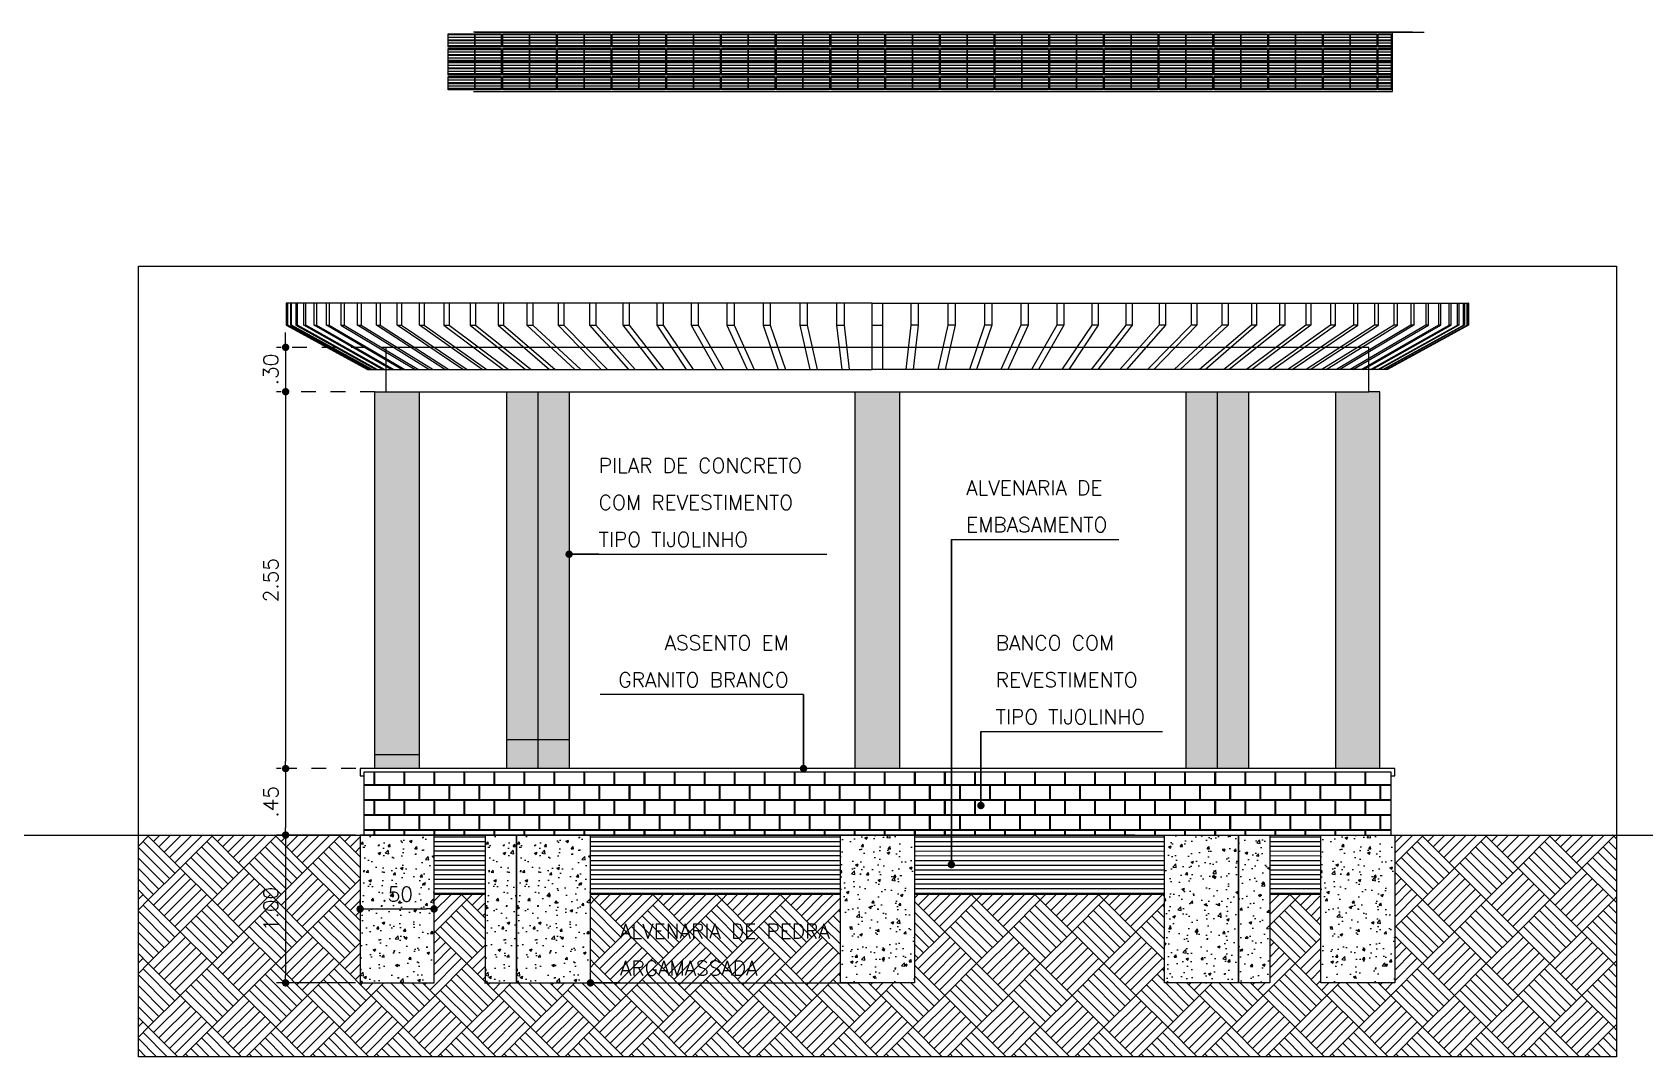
# Model space of a CAD drawing. Extents: x 387222 to 388513, y 9633222 to 9634061.
# Drawn here: x 387643.68 to 387654.59, y 9633446.13 to 9633453.06 of the extents above; entities that cross this region are included whole.
import ezdxf

# ---------------------------------------------------------------- set-up
doc = ezdxf.new("R2010")
doc.units = 0
doc.header["$LTSCALE"] = 0.049213
doc.header["$PDSIZE"] = -2.5
doc.linetypes.add('ACAD_PROJEÇÃO', pattern=[0.2, 0.1, -0.1])
doc.layers.get('Defpoints').update_dxf_attribs({"color": 8})
for name, color, linetype in [('AI-Cotas', 12, 'Continuous'), ('ARQ_VISTA01', 7, 'Continuous'), ('BANCO', 2, 'Continuous'), ('HACH', 8, 'Continuous'), ('HATCH CINZA SÓLIDO', 9, 'Continuous'), ('MOBÍLIA', 4, 'Continuous'), ('PROJEÇÃO', 8, 'ACAD_PROJEÇÃO')]:
    doc.layers.add(name, color=color, linetype=linetype)
for name, color, linetype, lineweight in [('ARQ_PISO', 7, 'Continuous', 13), ('PERGOLA', 2, 'Continuous', 13), ('PILAR', 4, 'Continuous', 13), ('VIGA', 6, 'Continuous', 13)]:
    doc.layers.add(name, color=color, linetype=linetype, lineweight=lineweight)
doc.styles.add('RS50', font='romans.shx', dxfattribs={"height": 0.1})
doc.dimstyles.new('Cota 50', dxfattribs={"dimscale": 0.05, "dimtxt": 0.1, "dimasz": 1, "dimexe": 1.25, "dimexo": 0.625, "dimgap": 1, "dimtad": 1, "dimzin": 4, "dimdsep": 46, "dimtxsty": 'RS50', "dimblk": 'DOT', "dimcen": 0.1, "dimclrd": 12, "dimclre": 12, "dimclrt": 2, "dimadec": 0, "dimazin": 0, "dimtfac": 1, "dimtix": 1, "dimtmove": 0, "dimatfit": 3, "dimldrblk": 'DOT', "dimfxl": 1.25, "dimarcsym": 0})
pattern_1 = [(50, (387645.89933, 9633446.63013), (0.1821847, -0.015939), [0.01905, -0.20955]), (355, (387645.89933, 9633446.63013), (-0.035243, 0.1910566), [0.01524, -0.16764]), (100.451, (387645.91451, 9633446.6288), (0.1469425, 0.1751167), [0.01619, -0.17809]), (46.1842, (387645.89933, 9633446.68093), (0.271079, -0.042042), [0.028575, -0.314325]), (96.6356, (387645.92192, 9633446.67743), (0.237404, 0.247426), [0.024285, -0.267135]), (351.184, (387645.89933, 9633446.68093), (0.237405, 0.247425), [0.02286, -0.25146]), (21, (387645.92473, 9633446.66823), (0.151615, -0.1022655), [0.01905, -0.20955]), (326, (387645.92473, 9633446.66823), (0.061802, 0.184188), [0.01524, -0.16764]), (71.4514, (387645.93736, 9633446.6597), (0.2134165, 0.081923), [0.01619, -0.17809]), (37.5, (387645.89933, 9633446.63013), (0.0030886, 0.08455504), [0, -0.165608, 0, -0.17018, 0, -0.168275]), (7.5, (387645.89933, 9633446.63013), (0.0668197, 0.1001806), [0, -0.097028, 0, -0.161798, 0, -0.064135]), (327.5, (387645.84269, 9633446.63013), (0.1355906, -0.00572874), [0, -0.0635, 0, -0.19812, 0, -0.26289]), (317.5, (387645.81729, 9633446.63013), (0.1481292, 0.0254265), [0, -0.08255, 0, -0.131572, 0, -0.18669])]
pattern_2 = [(50, (387646.74517, 9633446.63013), (0.1821847, -0.015939), [0.01905, -0.20955]), (355, (387646.74517, 9633446.63013), (-0.035243, 0.1910566), [0.01524, -0.16764]), (100.451, (387646.76035, 9633446.6288), (0.1469425, 0.1751167), [0.01619, -0.17809]), (46.184, (387646.74517, 9633446.68093), (0.271079, -0.042042), [0.028575, -0.314325]), (96.6356, (387646.76776, 9633446.67743), (0.237404, 0.247426), [0.024285, -0.267135]), (351.184, (387646.74517, 9633446.68093), (0.237405, 0.247425), [0.02286, -0.25146]), (21, (387646.77057, 9633446.66823), (0.151615, -0.1022655), [0.01905, -0.20955]), (326, (387646.77057, 9633446.66823), (0.061802, 0.184188), [0.01524, -0.16764]), (71.4514, (387646.7832, 9633446.6597), (0.2134165, 0.081923), [0.01619, -0.17809]), (37.5, (387646.745166, 9633446.63013), (0.0030886, 0.084555), [0, -0.165608, 0, -0.17018, 0, -0.168275]), (7.5, (387646.74517, 9633446.63013), (0.0668197, 0.1001806), [0, -0.097028, 0, -0.161798, 0, -0.064135]), (327.5, (387646.688524, 9633446.63013), (0.1355906, -0.00572874), [0, -0.0635, 0, -0.19812, 0, -0.26289]), (317.5, (387646.66312, 9633446.63013), (0.1481292, 0.0254265), [0, -0.08255, 0, -0.131572, 0, -0.18669])]
pattern_3 = [(50, (387646.9573, 9633446.63013), (0.1821847, -0.015939), [0.01905, -0.20955]), (355, (387646.9573, 9633446.63013), (-0.035243, 0.1910566), [0.01524, -0.16764]), (100.451, (387646.97248, 9633446.6288), (0.1469425, 0.175117), [0.01619, -0.17809]), (46.184, (387646.9573, 9633446.68093), (0.271079, -0.042042), [0.028575, -0.314325]), (96.6356, (387646.9799, 9633446.67743), (0.237404, 0.247426), [0.024285, -0.267135]), (351.184, (387646.9573, 9633446.68093), (0.237405, 0.247425), [0.02286, -0.25146]), (21, (387646.9827, 9633446.66823), (0.151615, -0.1022655), [0.01905, -0.20955]), (326, (387646.9827, 9633446.66823), (0.061802, 0.184188), [0.01524, -0.16764]), (71.4514, (387646.99533, 9633446.6597), (0.2134165, 0.081923), [0.01619, -0.17809]), (37.5, (387646.9573, 9633446.63013), (0.0030886, 0.084555), [0, -0.165608, 0, -0.17018, 0, -0.168275]), (7.5, (387646.9573, 9633446.63013), (0.0668197, 0.1001806), [0, -0.097028, 0, -0.161798, 0, -0.064135]), (327.5, (387646.900656, 9633446.63013), (0.1355906, -0.0057287), [0, -0.0635, 0, -0.19812, 0, -0.26289]), (317.5, (387646.87526, 9633446.63013), (0.1481292, 0.0254265), [0, -0.08255, 0, -0.131572, 0, -0.18669])]

# ---------------------------------------------------------------- blocks, each defined once
blk = doc.blocks.new('_Dot')
at = {"color": 0, "linetype": 'ByBlock', "lineweight": -2}
blk.add_line((-0.5, 0), (-1, 0), dxfattribs=at)
at = {"color": 0, "linetype": 'ByBlock', "const_width": 0.5}
blk.add_lwpolyline([(-0.25, 0, 1), (0.25, 0, 1)], format="xyb", close=True, dxfattribs=at)
blk = doc.blocks.new('*D264')
at = {"layer": 'AI-Cotas', "color": 12, "lineweight": -2, "transparency": 16777216}
for p, q in [((387645.395, 9633450.98), (387645.395, 9633451.03)), ((387645.364, 9633450.93), (387645.333, 9633450.93)), ((387645.395, 9633450.93), (387645.395, 9633450.63)), ((387645.364, 9633450.63), (387645.333, 9633450.63)), ((387645.395, 9633450.58), (387645.395, 9633450.53))]:
    blk.add_line(p, q, dxfattribs=at)
at = {"layer": 'Defpoints', "color": 0, "transparency": 16777216}
for p in [(387645.395, 9633450.93), (387645.395, 9633450.63), (387645.395, 9633450.63)]:
    blk.add_point(p, dxfattribs=at)
at = {"layer": 'AI-Cotas', "color": 12, "lineweight": -2, "transparency": 16777216, "xscale": 0.05, "yscale": 0.05, "zscale": 0.05}
for p, rotation in [((387645.395, 9633450.93), 270), ((387645.395, 9633450.63), 90)]:
    blk.add_blockref('_Dot', p, dxfattribs=dict(at, rotation=rotation))
at = {"layer": 'AI-Cotas', "color": 2, "transparency": 16777216, "insert": (387645.295, 9633450.78), "char_height": 0.1, "attachment_point": 5, "rotation": 90, "style": 'RS50'}
blk.add_mtext('.30', dxfattribs=at)
blk = doc.blocks.new('*D265')
at = {"layer": 'AI-Cotas', "color": 12, "lineweight": -2, "transparency": 16777216}
for p, q in [((387645.364, 9633450.63), (387645.333, 9633450.63)), ((387645.395, 9633450.58), (387645.395, 9633448.13)), ((387645.364, 9633448.08), (387645.333, 9633448.08))]:
    blk.add_line(p, q, dxfattribs=at)
at = {"layer": 'Defpoints', "color": 0, "transparency": 16777216}
for p in [(387645.395, 9633450.63), (387645.395, 9633448.08), (387645.395, 9633448.08)]:
    blk.add_point(p, dxfattribs=at)
at = {"layer": 'AI-Cotas', "color": 12, "lineweight": -2, "transparency": 16777216, "xscale": 0.05, "yscale": 0.05, "zscale": 0.05}
for p, rotation in [((387645.395, 9633450.63), 90), ((387645.395, 9633448.08), 270)]:
    blk.add_blockref('_Dot', p, dxfattribs=dict(at, rotation=rotation))
at = {"layer": 'AI-Cotas', "color": 2, "transparency": 16777216, "insert": (387645.295, 9633449.355), "char_height": 0.1, "attachment_point": 5, "rotation": 90, "style": 'RS50'}
blk.add_mtext('2.55', dxfattribs=at)
blk = doc.blocks.new('*D266')
at = {"layer": 'AI-Cotas', "color": 12, "lineweight": -2, "transparency": 16777216}
for p, q in [((387645.364, 9633448.08), (387645.333, 9633448.08)), ((387645.395, 9633448.03), (387645.395, 9633447.68)), ((387645.364, 9633447.63), (387645.333, 9633447.63))]:
    blk.add_line(p, q, dxfattribs=at)
at = {"layer": 'Defpoints', "color": 0, "transparency": 16777216}
for p in [(387645.395, 9633448.08), (387645.395, 9633447.63), (387645.395, 9633447.63)]:
    blk.add_point(p, dxfattribs=at)
at = {"layer": 'AI-Cotas', "color": 12, "lineweight": -2, "transparency": 16777216, "xscale": 0.05, "yscale": 0.05, "zscale": 0.05}
for p, rotation in [((387645.395, 9633448.08), 90), ((387645.395, 9633447.63), 270)]:
    blk.add_blockref('_Dot', p, dxfattribs=dict(at, rotation=rotation))
at = {"layer": 'AI-Cotas', "color": 2, "transparency": 16777216, "insert": (387645.295, 9633447.855), "char_height": 0.1, "attachment_point": 5, "rotation": 90, "style": 'RS50'}
blk.add_mtext('.45', dxfattribs=at)
blk = doc.blocks.new('A$C00DC0C46')
for p, q in [((0, 0), (0, 0.09)), ((0, 0.09), (0.18, 0.09)), ((0.18, 0.082), (0, 0.082)), ((0.18, 0.065), (0, 0.065)), ((0.18, 0.047), (0, 0.047)), ((0.18, 0.042), (0, 0.042)), ((0.18, 0.025), (0, 0.025)), ((0.18, 0.009), (0, 0.009)), ((0.18, 0), (0, 0)), ((0.18, 0.09), (0.18, 0))]:
    blk.add_line(p, q)
blk = doc.blocks.new('*D662')
at = {"layer": 'AI-Cotas', "color": 12, "lineweight": -2, "transparency": 16777216}
for p, q in [((387645.868, 9633447.63), (387645.333, 9633447.63)), ((387645.395, 9633447.58), (387645.395, 9633446.68)), ((387645.868, 9633446.63), (387645.333, 9633446.63))]:
    blk.add_line(p, q, dxfattribs=at)
at = {"layer": 'Defpoints', "color": 0, "transparency": 16777216}
for p in [(387645.899, 9633447.63), (387645.395, 9633446.63), (387645.899, 9633446.63)]:
    blk.add_point(p, dxfattribs=at)
at = {"layer": 'AI-Cotas', "color": 12, "lineweight": -2, "transparency": 16777216, "xscale": 0.05, "yscale": 0.05, "zscale": 0.05}
for p, rotation in [((387645.395, 9633447.63), 90), ((387645.395, 9633446.63), 270)]:
    blk.add_blockref('_Dot', p, dxfattribs=dict(at, rotation=rotation))
at = {"layer": 'AI-Cotas', "color": 2, "transparency": 16777216, "insert": (387645.295, 9633447.13), "char_height": 0.1, "attachment_point": 5, "rotation": 90, "style": 'RS50'}
blk.add_mtext('1.00', dxfattribs=at)
blk = doc.blocks.new('*D663')
at = {"layer": 'AI-Cotas', "color": 12, "lineweight": -2, "transparency": 16777216}
for p, q in [((387645.899, 9633447.161), (387645.899, 9633447.193)), ((387646.399, 9633447.161), (387646.399, 9633447.193)), ((387645.949, 9633447.13), (387646.349, 9633447.13))]:
    blk.add_line(p, q, dxfattribs=at)
at = {"layer": 'Defpoints', "color": 0, "transparency": 16777216}
for p in [(387645.899, 9633447.13), (387646.399, 9633447.13), (387646.399, 9633447.13)]:
    blk.add_point(p, dxfattribs=at)
at = {"layer": 'AI-Cotas', "color": 12, "lineweight": -2, "transparency": 16777216, "xscale": 0.05, "yscale": 0.05, "zscale": 0.05, "rotation": 180}
blk.add_blockref('_Dot', (387645.899, 9633447.13), dxfattribs=at)
at = {"layer": 'AI-Cotas', "color": 12, "lineweight": -2, "transparency": 16777216, "xscale": 0.05, "yscale": 0.05, "zscale": 0.05}
blk.add_blockref('_Dot', (387646.399, 9633447.13), dxfattribs=at)
at = {"layer": 'AI-Cotas', "color": 2, "transparency": 16777216, "insert": (387646.149, 9633447.23), "char_height": 0.1, "attachment_point": 5, "style": 'RS50'}
blk.add_mtext('.50', dxfattribs=at)

msp = doc.modelspace()

# ---------------------------------------------------------------- hatches: boundary and pattern name
at = {"layer": 'ARQ_VISTA01'}
h = msp.add_hatch(dxfattribs=at)
h.set_pattern_fill('AR-B816C', color=256, scale=0.0005)
h.paths.add_polyline_path([(387646.299, 9633450.63), (387646.074, 9633450.63), (387645.999, 9633450.63), (387645.999, 9633448.08), (387646.299, 9633448.08)])
h.paths.add_polyline_path([(387647.101, 9633450.63), (387646.889, 9633450.63), (387646.889, 9633448.08), (387647.101, 9633448.08)])
h.paths.add_polyline_path([(387647.313, 9633450.63), (387647.101, 9633450.63), (387647.101, 9633448.08), (387647.313, 9633448.08)])
h.paths.add_polyline_path([(387649.549, 9633450.63), (387649.249, 9633450.63), (387649.249, 9633448.08), (387649.549, 9633448.08)])
h.paths.add_polyline_path([(387651.697, 9633450.63), (387651.485, 9633450.63), (387651.485, 9633448.08), (387651.697, 9633448.08)])
h.paths.add_polyline_path([(387651.91, 9633450.63), (387651.697, 9633450.63), (387651.697, 9633448.08), (387651.91, 9633448.08)])
h.paths.add_polyline_path([(387652.799, 9633450.63), (387652.724, 9633450.63), (387652.499, 9633450.63), (387652.499, 9633448.08), (387652.799, 9633448.08)])
h = msp.add_hatch(dxfattribs=at)
h.set_pattern_fill('AR-B816C', color=256, scale=0.0005)
h.set_pattern_definition([(0, (387543.48331, 9633543.67502), (0.1016, 0.1016), [0.1984375, -0.0047625]), (0, (387543.38171, 9633543.67978), (0.1016, 0.1016), [0.1984375, -0.0047625]), (90, (387543.48331, 9633543.67502), (-0.1016, 0.1016), [-0.1063625, 0.0968375]), (90, (387543.47855, 9633543.67502), (-0.1016, 0.1016), [-0.1063625, 0.0968375])])
h.paths.add_polyline_path([(387652.874, 9633447.63), (387652.874, 9633448.055), (387645.924, 9633448.055), (387645.924, 9633447.63)])
at = {"layer": 'HACH'}
h = msp.add_hatch(dxfattribs=at)
h.set_pattern_fill('AR-PARQ1', color=256, scale=0.001, angle=45)
h.set_pattern_definition([(135, (0, 0), (-0.431052293811, 3e-17), [0.3048, -0.3048]), (135, (0.03592, 0.03592), (-0.431052293811, 3e-17), [0.3048, -0.3048]), (135, (0.07184, 0.07184), (-0.431052293811, 3e-17), [0.3048, -0.3048]), (135, (0.10776, 0.10776), (-0.431052293811, 3e-17), [0.3048, -0.3048]), (135, (0.14368, 0.14368), (-0.431052293811, 3e-17), [0.3048, -0.3048]), (135, (0.1796, 0.1796), (-0.431052293811, 3e-17), [0.3048, -0.3048]), (135, (0.21553, 0.21553), (-0.431052293811, 3e-17), [0.3048, -0.3048]), (45, (-0.21553, 0.21553), (0.431052293811, -3e-17), [0.3048, -0.3048]), (45, (-0.25145, 0.25145), (0.431052293811, -3e-17), [0.3048, -0.3048]), (45, (-0.28737, 0.28737), (0.431052293811, -3e-17), [0.3048, -0.3048]), (45, (-0.3233, 0.3233), (0.431052293811, -3e-17), [0.3048, -0.3048]), (45, (-0.3592, 0.3592), (0.431052293811, -3e-17), [0.3048, -0.3048]), (45, (-0.39513, 0.39513), (0.431052293811, -3e-17), [0.3048, -0.3048]), (45, (-0.43105, 0.43105), (0.431052293811, -3e-17), [0.3048, -0.3048])])
h.paths.add_polyline_path([(387654.399, 9633447.63), (387652.899, 9633447.63), (387652.899, 9633446.63), (387652.399, 9633446.63), (387652.399, 9633447.23), (387652.053, 9633447.23), (387652.053, 9633446.63), (387651.841, 9633446.63), (387651.341, 9633446.63), (387651.341, 9633447.23), (387649.649, 9633447.23), (387649.649, 9633446.63), (387649.149, 9633446.63), (387649.149, 9633447.23), (387647.457, 9633447.23), (387647.457, 9633446.63), (387646.957, 9633446.63), (387646.745, 9633446.63), (387646.745, 9633447.23), (387646.399, 9633447.23), (387646.399, 9633446.63), (387645.899, 9633446.63), (387645.899, 9633447.63), (387644.399, 9633447.63), (387644.399, 9633446.13), (387654.399, 9633446.13)])
at = {"layer": 'HATCH CINZA SÓLIDO'}
h = msp.add_hatch(dxfattribs=at)
h.set_pattern_fill('AR-CONC', color=256, scale=0.001, style=0)
h.set_pattern_definition(pattern_1)
h.paths.add_polyline_path([(387646.399, 9633447.63), (387645.899, 9633447.63), (387645.899, 9633446.63), (387646.399, 9633446.63)])
h = msp.add_hatch(dxfattribs=at)
h.set_pattern_fill('ANSI31', color=256, scale=0.01, angle=315)
h.paths.add_polyline_path([(387646.745, 9633447.63), (387646.424, 9633447.63), (387646.399, 9633447.63), (387646.399, 9633447.23), (387646.745, 9633447.23)])
h = msp.add_hatch(dxfattribs=at)
h.set_pattern_fill('AR-CONC', color=256, scale=0.001, style=0)
h.set_pattern_definition(pattern_2)
h.paths.add_polyline_path([(387646.957, 9633447.63), (387646.745, 9633447.63), (387646.745, 9633446.63), (387646.957, 9633446.63)])
h = msp.add_hatch(dxfattribs=at)
h.set_pattern_fill('AR-CONC', color=256, scale=0.001, style=0)
h.set_pattern_definition(pattern_3)
h.paths.add_polyline_path([(387647.457, 9633447.63), (387646.957, 9633447.63), (387646.957, 9633446.63), (387647.457, 9633446.63)])
h = msp.add_hatch(dxfattribs=at)
h.set_pattern_fill('ANSI31', color=256, scale=0.01, angle=315)
h.paths.add_polyline_path([(387649.149, 9633447.63), (387647.457, 9633447.63), (387647.457, 9633447.23), (387649.149, 9633447.23)])
h.paths.add_polyline_path([(387651.341, 9633447.63), (387649.649, 9633447.63), (387649.649, 9633447.23), (387651.341, 9633447.23)])
h.paths.add_polyline_path([(387652.399, 9633447.63), (387652.053, 9633447.63), (387652.053, 9633447.23), (387652.399, 9633447.23)])
h = msp.add_hatch(dxfattribs=at)
h.set_pattern_fill('AR-CONC', color=256, scale=0.001, style=0)
h.set_pattern_definition([(50, (387642.64933, 9633446.63013), (0.1821847, -0.015939), [0.01905, -0.20955]), (355, (387642.64933, 9633446.63013), (-0.035243, 0.1910566), [0.01524, -0.16764]), (100.451, (387642.66451, 9633446.6288), (0.1469425, 0.1751167), [0.01619, -0.17809]), (46.1842, (387642.64933, 9633446.68093), (0.271079, -0.042042), [0.028575, -0.314325]), (96.6356, (387642.67192, 9633446.67743), (0.237404, 0.247426), [0.024285, -0.267135]), (351.184, (387642.64933, 9633446.68093), (0.237405, 0.247425), [0.02286, -0.25146]), (21, (387642.67473, 9633446.66823), (0.151615, -0.1022655), [0.01905, -0.20955]), (326, (387642.67473, 9633446.66823), (0.061802, 0.184188), [0.01524, -0.16764]), (71.4514, (387642.68736, 9633446.6597), (0.2134165, 0.081923), [0.01619, -0.17809]), (37.5, (387642.64933, 9633446.63013), (0.0030886, 0.08455504), [0, -0.165608, 0, -0.17018, 0, -0.168275]), (7.5, (387642.64933, 9633446.63013), (0.0668197, 0.1001806), [0, -0.097028, 0, -0.161798, 0, -0.064135]), (327.5, (387642.59269, 9633446.63013), (0.1355906, -0.00572874), [0, -0.0635, 0, -0.19812, 0, -0.26289]), (317.5, (387642.56729, 9633446.63013), (0.1481292, 0.0254265), [0, -0.08255, 0, -0.131572, 0, -0.18669])])
h.paths.add_polyline_path([(387649.149, 9633447.63), (387649.649, 9633447.63), (387649.649, 9633446.63), (387649.149, 9633446.63)])
h = msp.add_hatch(dxfattribs=at)
h.set_pattern_fill('AR-CONC', color=256, scale=0.001, style=0)
h.set_pattern_definition(pattern_3)
h.paths.add_polyline_path([(387651.341, 9633447.63), (387651.841, 9633447.63), (387651.841, 9633446.63), (387651.341, 9633446.63)])
h = msp.add_hatch(dxfattribs=at)
h.set_pattern_fill('AR-CONC', color=256, scale=0.001, style=0)
h.set_pattern_definition(pattern_2)
h.paths.add_polyline_path([(387651.841, 9633447.63), (387652.053, 9633447.63), (387652.053, 9633446.63), (387651.841, 9633446.63)])
h = msp.add_hatch(dxfattribs=at)
h.set_pattern_fill('AR-CONC', color=256, scale=0.001, style=0)
h.set_pattern_definition(pattern_1)
h.paths.add_polyline_path([(387652.399, 9633447.63), (387652.899, 9633447.63), (387652.899, 9633446.63), (387652.399, 9633446.63)])

# ---------------------------------------------------------------- linework, layer by layer
for points in [[(387646.889, 9633448.277), (387647.101, 9633448.277), (387647.313, 9633448.277)], [(387645.999, 9633448.176), (387646.299, 9633448.176)], [(387637.222, 9633447.63), (387667.795, 9633447.63)]]:
    msp.add_lwpolyline(points)
at = {"layer": 'AI-Cotas'}
for points in [[(387649.899, 9633449.63), (387649.899, 9633447.43)], [(387647.513, 9633449.53), (387647.313, 9633449.53)], [(387648.899, 9633448.58), (387648.899, 9633448.08)], [(387650.099, 9633448.33), (387650.099, 9633447.83)], [(387647.657, 9633446.63), (387647.457, 9633446.63)]]:
    msp.add_lwpolyline(points, dxfattribs=at)
at = {"layer": 'ARQ_PISO'}
for p, q in [((387646.676, 9633453.062), (387647.176, 9633453.062)), ((387646.68, 9633453.062), (387647.04, 9633453.062)), ((387647.096, 9633453.062), (387646.755, 9633453.062)), ((387646.81, 9633453.062), (387647.31, 9633453.062)), ((387647.231, 9633453.062), (387646.889, 9633453.062)), ((387647.046, 9633453.062), (387647.546, 9633453.062)), ((387647.05, 9633453.062), (387647.41, 9633453.062)), ((387647.467, 9633453.062), (387647.125, 9633453.062)), ((387647.416, 9633453.062), (387647.916, 9633453.062)), ((387647.42, 9633453.062), (387647.78, 9633453.062)), ((387647.837, 9633453.062), (387647.495, 9633453.062)), ((387647.786, 9633453.062), (387648.286, 9633453.062)), ((387647.79, 9633453.062), (387648.15, 9633453.062)), ((387648.207, 9633453.062), (387647.865, 9633453.062)), ((387648.156, 9633453.062), (387648.656, 9633453.062)), ((387648.16, 9633453.062), (387648.52, 9633453.062)), ((387648.577, 9633453.062), (387648.235, 9633453.062)), ((387648.526, 9633453.062), (387649.026, 9633453.062)), ((387648.53, 9633453.062), (387648.89, 9633453.062)), ((387648.947, 9633453.062), (387648.605, 9633453.062)), ((387648.896, 9633453.062), (387649.396, 9633453.062)), ((387648.901, 9633453.062), (387649.261, 9633453.062)), ((387649.317, 9633453.062), (387648.976, 9633453.062)), ((387649.267, 9633453.062), (387649.767, 9633453.062)), ((387649.271, 9633453.062), (387649.631, 9633453.062)), ((387649.687, 9633453.062), (387649.346, 9633453.062)), ((387649.637, 9633453.062), (387650.137, 9633453.062)), ((387649.641, 9633453.062), (387650.001, 9633453.062)), ((387650.058, 9633453.062), (387649.716, 9633453.062)), ((387650.007, 9633453.062), (387650.507, 9633453.062)), ((387650.011, 9633453.062), (387650.371, 9633453.062)), ((387650.428, 9633453.062), (387650.086, 9633453.062)), ((387650.377, 9633453.062), (387650.877, 9633453.062)), ((387650.381, 9633453.062), (387650.741, 9633453.062)), ((387650.798, 9633453.062), (387650.456, 9633453.062)), ((387650.747, 9633453.062), (387651.247, 9633453.062)), ((387650.751, 9633453.062), (387651.111, 9633453.062)), ((387651.168, 9633453.062), (387650.826, 9633453.062)), ((387651.117, 9633453.062), (387651.617, 9633453.062)), ((387651.122, 9633453.062), (387651.482, 9633453.062)), ((387651.538, 9633453.062), (387651.197, 9633453.062)), ((387651.488, 9633453.062), (387651.988, 9633453.062)), ((387651.492, 9633453.062), (387651.852, 9633453.062)), ((387651.908, 9633453.062), (387651.567, 9633453.062)), ((387651.858, 9633453.062), (387652.358, 9633453.062)), ((387651.862, 9633453.062), (387652.222, 9633453.062)), ((387652.279, 9633453.062), (387651.937, 9633453.062)), ((387652.228, 9633453.062), (387652.728, 9633453.062)), ((387652.232, 9633453.062), (387652.592, 9633453.062)), ((387652.649, 9633453.062), (387652.307, 9633453.062)), ((387652.42, 9633453.062), (387652.92, 9633453.062)), ((387652.841, 9633453.062), (387652.499, 9633453.062)), ((387652.598, 9633453.062), (387653.098, 9633453.062)), ((387653.019, 9633453.062), (387652.677, 9633453.062)), ((387652.874, 9633453.052), (387652.874, 9633452.672)), ((387645.935, 9633447.63), (387646.435, 9633447.63)), ((387645.939, 9633447.63), (387646.299, 9633447.63)), ((387646.356, 9633447.63), (387646.014, 9633447.63)), ((387646.305, 9633447.63), (387646.805, 9633447.63)), ((387646.31, 9633447.63), (387646.67, 9633447.63)), ((387646.726, 9633447.63), (387646.385, 9633447.63))]:
    msp.add_line(p, q, dxfattribs=at)
at = {"layer": 'BANCO'}
for points in [[(387652.874, 9633448.03), (387652.899, 9633448.03), (387652.899, 9633448.08), (387645.899, 9633448.08), (387645.899, 9633448.03), (387645.924, 9633448.03)], [(387651.14, 9633447.63), (387646.424, 9633447.63)], [(387646.399, 9633447.23), (387646.745, 9633447.23)], [(387647.457, 9633447.23), (387649.149, 9633447.23)], [(387649.649, 9633447.23), (387651.341, 9633447.23)], [(387652.053, 9633447.23), (387652.399, 9633447.23)]]:
    msp.add_lwpolyline(points, dxfattribs=at)
for points in [[(387652.874, 9633447.63), (387652.874, 9633448.055), (387645.924, 9633448.055), (387645.924, 9633447.63)], [(387645.899, 9633446.63), (387646.399, 9633446.63), (387646.399, 9633447.63), (387645.899, 9633447.63)], [(387646.745, 9633446.63), (387646.957, 9633446.63), (387646.957, 9633447.63), (387646.745, 9633447.63)], [(387646.957, 9633446.63), (387647.457, 9633446.63), (387647.457, 9633447.63), (387646.957, 9633447.63)], [(387649.649, 9633446.63), (387649.149, 9633446.63), (387649.149, 9633447.63), (387649.649, 9633447.63)], [(387651.841, 9633446.63), (387651.341, 9633446.63), (387651.341, 9633447.63), (387651.841, 9633447.63)], [(387652.053, 9633446.63), (387651.841, 9633446.63), (387651.841, 9633447.63), (387652.053, 9633447.63)], [(387652.899, 9633446.63), (387652.399, 9633446.63), (387652.399, 9633447.63), (387652.899, 9633447.63)]]:
    msp.add_lwpolyline(points, close=True, dxfattribs=at)
at = {"layer": 'Defpoints'}
msp.add_lwpolyline([(387644.399, 9633451.48), (387654.399, 9633451.48), (387654.399, 9633446.13), (387644.399, 9633446.13)], close=True, dxfattribs=at)
at = {"layer": 'HATCH CINZA SÓLIDO'}
for p, q in [((387652.787, 9633452.962), (387652.787, 9633453.052)), ((387652.787, 9633453.052), (387652.874, 9633453.052)), ((387652.874, 9633453.044), (387652.787, 9633453.044)), ((387652.874, 9633453.027), (387652.787, 9633453.027)), ((387652.874, 9633453.009), (387652.787, 9633453.009)), ((387652.874, 9633453.004), (387652.787, 9633453.004)), ((387652.874, 9633452.987), (387652.787, 9633452.987)), ((387652.874, 9633452.971), (387652.787, 9633452.971)), ((387652.874, 9633452.962), (387652.787, 9633452.962)), ((387652.787, 9633452.862), (387652.787, 9633452.952)), ((387652.787, 9633452.952), (387652.874, 9633452.952)), ((387652.874, 9633452.944), (387652.787, 9633452.944)), ((387652.874, 9633452.927), (387652.787, 9633452.927)), ((387652.874, 9633452.909), (387652.787, 9633452.909)), ((387652.874, 9633452.904), (387652.787, 9633452.904)), ((387652.874, 9633452.887), (387652.787, 9633452.887)), ((387652.874, 9633452.871), (387652.787, 9633452.871)), ((387652.874, 9633452.862), (387652.787, 9633452.862)), ((387652.787, 9633452.772), (387652.787, 9633452.862)), ((387652.787, 9633452.862), (387652.874, 9633452.862)), ((387652.874, 9633452.854), (387652.787, 9633452.854)), ((387652.874, 9633452.837), (387652.787, 9633452.837)), ((387652.874, 9633452.819), (387652.787, 9633452.819)), ((387652.874, 9633452.814), (387652.787, 9633452.814)), ((387652.874, 9633452.797), (387652.787, 9633452.797)), ((387652.874, 9633452.781), (387652.787, 9633452.781)), ((387652.874, 9633452.772), (387652.787, 9633452.772)), ((387652.787, 9633452.672), (387652.787, 9633452.762)), ((387652.787, 9633452.762), (387652.874, 9633452.762)), ((387652.874, 9633452.754), (387652.787, 9633452.754)), ((387652.874, 9633452.737), (387652.787, 9633452.737)), ((387652.874, 9633452.719), (387652.787, 9633452.719)), ((387652.874, 9633452.714), (387652.787, 9633452.714)), ((387652.874, 9633452.697), (387652.787, 9633452.697)), ((387652.874, 9633452.681), (387652.787, 9633452.681)), ((387652.874, 9633452.672), (387652.787, 9633452.672))]:
    msp.add_line(p, q, dxfattribs=at)
at = {"layer": 'MOBÍLIA', "color": 2}
for p, q in [((387647.055, 9633453.062), (387646.665, 9633453.062)), ((387647.425, 9633453.062), (387647.035, 9633453.062)), ((387647.795, 9633453.062), (387647.405, 9633453.062)), ((387648.165, 9633453.062), (387647.775, 9633453.062)), ((387648.535, 9633453.062), (387648.145, 9633453.062)), ((387648.906, 9633453.062), (387648.515, 9633453.062)), ((387649.276, 9633453.062), (387648.886, 9633453.062)), ((387649.646, 9633453.062), (387649.256, 9633453.062)), ((387650.016, 9633453.062), (387649.626, 9633453.062)), ((387650.386, 9633453.062), (387649.996, 9633453.062)), ((387650.756, 9633453.062), (387650.366, 9633453.062)), ((387651.126, 9633453.062), (387650.736, 9633453.062)), ((387651.497, 9633453.062), (387651.106, 9633453.062)), ((387651.867, 9633453.062), (387651.477, 9633453.062)), ((387652.237, 9633453.062), (387651.847, 9633453.062)), ((387652.607, 9633453.062), (387652.217, 9633453.062)), ((387652.884, 9633452.662), (387652.884, 9633453.062)), ((387646.665, 9633452.662), (387647.055, 9633452.662)), ((387647.035, 9633452.662), (387647.425, 9633452.662)), ((387647.405, 9633452.662), (387647.795, 9633452.662)), ((387647.775, 9633452.662), (387648.165, 9633452.662)), ((387648.145, 9633452.662), (387648.535, 9633452.662)), ((387648.515, 9633452.662), (387648.906, 9633452.662)), ((387648.886, 9633452.662), (387649.276, 9633452.662)), ((387649.256, 9633452.662), (387649.646, 9633452.662)), ((387649.626, 9633452.662), (387650.016, 9633452.662)), ((387649.996, 9633452.662), (387650.386, 9633452.662)), ((387650.366, 9633452.662), (387650.756, 9633452.662)), ((387650.736, 9633452.662), (387651.126, 9633452.662)), ((387651.106, 9633452.662), (387651.497, 9633452.662)), ((387651.477, 9633452.662), (387651.867, 9633452.662)), ((387651.847, 9633452.662), (387652.237, 9633452.662)), ((387652.217, 9633452.662), (387652.607, 9633452.662)), ((387652.587, 9633452.662), (387652.884, 9633452.662)), ((387646.314, 9633447.63), (387645.924, 9633447.63)), ((387646.685, 9633447.63), (387646.294, 9633447.63))]:
    msp.add_line(p, q, dxfattribs=at)
at = {"layer": 'PERGOLA'}
for points in [[(387645.399, 9633451.23), (387645.399, 9633451.08), (387645.949, 9633450.78)], [(387645.958, 9633450.78), (387645.409, 9633451.08), (387645.409, 9633451.23)], [(387645.428, 9633451.23), (387645.428, 9633451.08), (387645.973, 9633450.78)], [(387645.98, 9633450.78), (387645.434, 9633451.08), (387645.434, 9633451.23)], [(387645.465, 9633451.23), (387645.465, 9633451.08), (387646.006, 9633450.78)], [(387646.015, 9633450.78), (387645.475, 9633451.08), (387645.475, 9633451.23)], [(387646.051, 9633450.78), (387645.519, 9633451.08), (387645.519, 9633451.23)], [(387646.064, 9633450.78), (387645.531, 9633451.08), (387645.531, 9633451.23)], [(387646.11, 9633450.78), (387645.587, 9633451.08), (387645.587, 9633451.23)], [(387645.603, 9633451.23), (387645.603, 9633451.08), (387646.126, 9633450.78)], [(387646.182, 9633450.78), (387645.671, 9633451.08), (387645.671, 9633451.23)], [(387645.689, 9633451.23), (387645.689, 9633451.08), (387646.201, 9633450.78)], [(387645.769, 9633451.23), (387645.769, 9633451.08), (387646.272, 9633450.78)], [(387645.791, 9633451.23), (387645.791, 9633451.08), (387646.293, 9633450.78)], [(387646.364, 9633450.78), (387645.882, 9633451.08), (387645.882, 9633451.23)], [(387645.906, 9633451.23), (387645.906, 9633451.08), (387646.393, 9633450.78)], [(387646.473, 9633450.78), (387646.009, 9633451.08), (387646.009, 9633451.23)], [(387646.035, 9633451.23), (387646.035, 9633451.08), (387646.5, 9633450.78)], [(387646.594, 9633450.78), (387646.149, 9633451.08), (387646.149, 9633451.23)], [(387646.178, 9633451.23), (387646.178, 9633451.08), (387646.623, 9633450.78)], [(387646.725, 9633450.78), (387646.301, 9633451.08), (387646.301, 9633451.23)], [(387646.333, 9633451.23), (387646.333, 9633451.08), (387646.757, 9633450.78)], [(387646.466, 9633451.23), (387646.466, 9633451.08), (387646.867, 9633450.78)], [(387646.501, 9633451.23), (387646.501, 9633451.08), (387646.902, 9633450.78)], [(387646.643, 9633451.23), (387646.643, 9633451.08), (387647.019, 9633450.78)], [(387646.679, 9633451.23), (387646.679, 9633451.08), (387647.056, 9633450.78)], [(387646.834, 9633451.23), (387646.834, 9633451.08), (387647.181, 9633450.78)], [(387646.869, 9633451.23), (387646.869, 9633451.08), (387647.219, 9633450.78)], [(387647.028, 9633451.23), (387647.028, 9633451.08), (387647.351, 9633450.78)], [(387647.068, 9633451.23), (387647.068, 9633451.08), (387647.392, 9633450.78)], [(387647.238, 9633451.23), (387647.238, 9633451.08), (387647.53, 9633450.78)], [(387647.277, 9633451.23), (387647.277, 9633451.08), (387647.572, 9633450.78)], [(387647.45, 9633451.23), (387647.45, 9633451.08), (387647.715, 9633450.78)], [(387647.494, 9633451.23), (387647.494, 9633451.08), (387647.759, 9633450.78)], [(387647.676, 9633451.23), (387647.676, 9633451.08), (387647.908, 9633450.78)], [(387647.719, 9633451.23), (387647.719, 9633451.08), (387647.953, 9633450.78)], [(387647.906, 9633451.23), (387647.906, 9633451.08), (387648.106, 9633450.78)], [(387647.95, 9633451.23), (387647.95, 9633451.08), (387648.153, 9633450.78)], [(387648.139, 9633451.23), (387648.139, 9633451.08), (387648.309, 9633450.78)], [(387648.187, 9633451.23), (387648.187, 9633451.08), (387648.357, 9633450.78)], [(387648.38, 9633451.23), (387648.38, 9633451.08), (387648.517, 9633450.78)], [(387648.429, 9633451.23), (387648.429, 9633451.08), (387648.566, 9633450.78)], [(387648.626, 9633451.23), (387648.626, 9633451.08), (387648.728, 9633450.78)], [(387648.674, 9633451.23), (387648.674, 9633451.08), (387648.777, 9633450.78)], [(387648.873, 9633451.23), (387648.873, 9633451.08), (387648.942, 9633450.78)], [(387648.923, 9633451.23), (387648.923, 9633451.08), (387648.992, 9633450.78)], [(387649.123, 9633451.23), (387649.123, 9633451.08), (387649.158, 9633450.78)], [(387649.173, 9633451.23), (387649.173, 9633451.08), (387649.208, 9633450.78)], [(387649.626, 9633451.23), (387649.626, 9633451.08), (387649.591, 9633450.78)], [(387649.675, 9633451.23), (387649.675, 9633451.08), (387649.641, 9633450.78)], [(387649.876, 9633451.23), (387649.876, 9633451.08), (387649.807, 9633450.78)], [(387649.925, 9633451.23), (387649.925, 9633451.08), (387649.857, 9633450.78)], [(387650.124, 9633451.23), (387650.124, 9633451.08), (387650.021, 9633450.78)], [(387650.172, 9633451.23), (387650.172, 9633451.08), (387650.07, 9633450.78)], [(387650.37, 9633451.23), (387650.37, 9633451.08), (387650.233, 9633450.78)], [(387650.418, 9633451.23), (387650.418, 9633451.08), (387650.282, 9633450.78)], [(387650.612, 9633451.23), (387650.612, 9633451.08), (387650.442, 9633450.78)], [(387650.659, 9633451.23), (387650.659, 9633451.08), (387650.489, 9633450.78)], [(387650.849, 9633451.23), (387650.849, 9633451.08), (387650.646, 9633450.78)], [(387650.893, 9633451.23), (387650.893, 9633451.08), (387650.693, 9633450.78)], [(387651.08, 9633451.23), (387651.08, 9633451.08), (387650.846, 9633450.78)], [(387651.122, 9633451.23), (387651.122, 9633451.08), (387650.891, 9633450.78)], [(387651.304, 9633451.23), (387651.304, 9633451.08), (387651.039, 9633450.78)], [(387651.348, 9633451.23), (387651.348, 9633451.08), (387651.083, 9633450.78)], [(387651.522, 9633451.23), (387651.522, 9633451.08), (387651.227, 9633450.78)], [(387651.56, 9633451.23), (387651.56, 9633451.08), (387651.269, 9633450.78)], [(387651.73, 9633451.23), (387651.73, 9633451.08), (387651.407, 9633450.78)], [(387651.771, 9633451.23), (387651.771, 9633451.08), (387651.447, 9633450.78)], [(387651.93, 9633451.23), (387651.93, 9633451.08), (387651.579, 9633450.78)], [(387651.964, 9633451.23), (387651.964, 9633451.08), (387651.618, 9633450.78)], [(387652.119, 9633451.23), (387652.119, 9633451.08), (387651.743, 9633450.78)], [(387652.156, 9633451.23), (387652.156, 9633451.08), (387651.779, 9633450.78)], [(387652.298, 9633451.23), (387652.298, 9633451.08), (387651.897, 9633450.78)], [(387652.332, 9633451.23), (387652.332, 9633451.08), (387651.931, 9633450.78)], [(387652.465, 9633451.23), (387652.465, 9633451.08), (387652.042, 9633450.78)], [(387652.074, 9633450.78), (387652.497, 9633451.08), (387652.497, 9633451.23)], [(387652.621, 9633451.23), (387652.621, 9633451.08), (387652.176, 9633450.78)], [(387652.205, 9633450.78), (387652.65, 9633451.08), (387652.65, 9633451.23)], [(387652.763, 9633451.23), (387652.763, 9633451.08), (387652.299, 9633450.78)], [(387652.326, 9633450.78), (387652.79, 9633451.08), (387652.79, 9633451.23)], [(387652.893, 9633451.23), (387652.893, 9633451.08), (387652.406, 9633450.78)], [(387652.435, 9633450.78), (387652.917, 9633451.08), (387652.917, 9633451.23)], [(387653.008, 9633451.23), (387653.008, 9633451.08), (387652.506, 9633450.78)], [(387653.029, 9633451.23), (387653.029, 9633451.08), (387652.527, 9633450.78)], [(387653.109, 9633451.23), (387653.109, 9633451.08), (387652.598, 9633450.78)], [(387652.616, 9633450.78), (387653.128, 9633451.08), (387653.128, 9633451.23)], [(387653.196, 9633451.23), (387653.196, 9633451.08), (387652.673, 9633450.78)], [(387652.688, 9633450.78), (387653.211, 9633451.08), (387653.211, 9633451.23)], [(387652.735, 9633450.78), (387653.267, 9633451.08), (387653.267, 9633451.23)], [(387652.747, 9633450.78), (387653.28, 9633451.08), (387653.28, 9633451.23)], [(387652.784, 9633450.78), (387653.324, 9633451.08), (387653.324, 9633451.23)], [(387653.333, 9633451.23), (387653.333, 9633451.08), (387652.793, 9633450.78)], [(387652.819, 9633450.78), (387653.365, 9633451.08), (387653.365, 9633451.23)], [(387653.371, 9633451.23), (387653.371, 9633451.08), (387652.826, 9633450.78)], [(387652.841, 9633450.78), (387653.39, 9633451.08), (387653.39, 9633451.23)], [(387653.399, 9633451.23), (387653.399, 9633451.08), (387652.849, 9633450.78)], [(387645.406, 9633451.08), (387645.409, 9633451.08)], [(387645.428, 9633451.08), (387645.434, 9633451.08)], [(387645.465, 9633451.08), (387645.475, 9633451.08)], [(387645.519, 9633451.08), (387645.531, 9633451.08)], [(387645.587, 9633451.08), (387645.603, 9633451.08)], [(387645.671, 9633451.08), (387645.689, 9633451.08)], [(387645.769, 9633451.08), (387645.791, 9633451.08)], [(387645.882, 9633451.08), (387645.906, 9633451.08)], [(387646.009, 9633451.08), (387646.035, 9633451.08)], [(387646.149, 9633451.08), (387646.178, 9633451.08)], [(387646.301, 9633451.08), (387646.333, 9633451.08)], [(387646.466, 9633451.08), (387646.501, 9633451.08)], [(387646.643, 9633451.08), (387646.679, 9633451.08)], [(387646.834, 9633451.08), (387646.869, 9633451.08)], [(387647.028, 9633451.08), (387647.068, 9633451.08)], [(387647.238, 9633451.08), (387647.277, 9633451.08)], [(387647.45, 9633451.08), (387647.494, 9633451.08)], [(387647.676, 9633451.08), (387647.719, 9633451.08)], [(387647.906, 9633451.08), (387647.95, 9633451.08)], [(387648.139, 9633451.08), (387648.187, 9633451.08)], [(387648.38, 9633451.08), (387648.429, 9633451.08)], [(387648.626, 9633451.08), (387648.674, 9633451.08)], [(387648.873, 9633451.08), (387648.923, 9633451.08)], [(387649.123, 9633451.08), (387649.173, 9633451.08)], [(387649.364, 9633451.08), (387649.434, 9633451.08)], [(387649.675, 9633451.08), (387649.626, 9633451.08)], [(387649.925, 9633451.08), (387649.876, 9633451.08)], [(387650.172, 9633451.08), (387650.124, 9633451.08)], [(387650.418, 9633451.08), (387650.37, 9633451.08)], [(387650.659, 9633451.08), (387650.612, 9633451.08)], [(387650.893, 9633451.08), (387650.849, 9633451.08)], [(387651.122, 9633451.08), (387651.08, 9633451.08)], [(387651.348, 9633451.08), (387651.304, 9633451.08)], [(387651.56, 9633451.08), (387651.522, 9633451.08)], [(387651.771, 9633451.08), (387651.73, 9633451.08)], [(387651.964, 9633451.08), (387651.93, 9633451.08)], [(387652.156, 9633451.08), (387652.119, 9633451.08)], [(387652.332, 9633451.08), (387652.298, 9633451.08)], [(387652.497, 9633451.08), (387652.465, 9633451.08)], [(387652.65, 9633451.08), (387652.621, 9633451.08)], [(387652.79, 9633451.08), (387652.763, 9633451.08)], [(387652.917, 9633451.08), (387652.893, 9633451.08)], [(387653.029, 9633451.08), (387653.008, 9633451.08)], [(387653.128, 9633451.08), (387653.109, 9633451.08)], [(387653.211, 9633451.08), (387653.196, 9633451.08)], [(387653.28, 9633451.08), (387653.267, 9633451.08)], [(387653.333, 9633451.08), (387653.324, 9633451.08)], [(387653.371, 9633451.08), (387653.365, 9633451.08)], [(387653.393, 9633451.08), (387653.39, 9633451.08)], [(387645.949, 9633450.78), (387649.364, 9633450.78)], [(387652.849, 9633450.78), (387649.434, 9633450.78)]]:
    msp.add_lwpolyline(points, dxfattribs=at)
at = {"layer": 'PERGOLA', "elevation": -61.28}
for points in [[(387649.364, 9633451.23), (387645.399, 9633451.23), (387645.406, 9633451.23), (387645.406, 9633451.08), (387645.955, 9633450.78)], [(387649.434, 9633451.23), (387653.399, 9633451.23), (387653.393, 9633451.23), (387653.393, 9633451.08), (387652.844, 9633450.78)]]:
    msp.add_lwpolyline(points, dxfattribs=at)
msp.add_lwpolyline([(387649.364, 9633450.78), (387649.364, 9633451.23), (387649.434, 9633451.23), (387649.434, 9633450.78)], close=True, dxfattribs=at)
at = {"layer": 'PILAR'}
for p, q in [((387646.299, 9633450.63), (387646.299, 9633448.08)), ((387646.889, 9633450.63), (387646.889, 9633448.08)), ((387647.101, 9633450.63), (387647.101, 9633448.08)), ((387647.313, 9633450.63), (387647.313, 9633448.08)), ((387651.485, 9633450.63), (387651.485, 9633448.08)), ((387651.697, 9633450.63), (387651.697, 9633448.08)), ((387651.91, 9633450.63), (387651.91, 9633448.08)), ((387652.499, 9633450.63), (387652.499, 9633448.08))]:
    msp.add_line(p, q, dxfattribs=at)
for points in [[(387645.999, 9633448.08), (387645.999, 9633450.63), (387646.074, 9633450.63)], [(387649.249, 9633448.08), (387649.249, 9633450.63), (387649.549, 9633450.63), (387649.549, 9633448.08)], [(387652.799, 9633448.08), (387652.799, 9633450.63), (387652.724, 9633450.63)]]:
    msp.add_lwpolyline(points, dxfattribs=at)
at = {"layer": 'PROJEÇÃO', "ltscale": 5}
for points in [[(387646.139, 9633450.93), (387645.395, 9633450.93)], [(387645.999, 9633450.63), (387645.395, 9633450.63)], [(387645.87, 9633448.08), (387645.395, 9633448.08)]]:
    msp.add_lwpolyline(points, dxfattribs=at)
at = {"layer": 'VIGA'}
msp.add_lwpolyline([(387652.724, 9633450.63), (387652.724, 9633450.93), (387646.074, 9633450.93), (387646.074, 9633450.63)], close=True, dxfattribs=at)

# ---------------------------------------------------------------- block references
at = {"layer": 'HATCH CINZA SÓLIDO'}
for p in [(387646.494, 9633452.962), (387646.674, 9633452.962), (387646.865, 9633452.962), (387647.045, 9633452.962), (387647.235, 9633452.962), (387647.415, 9633452.962), (387647.605, 9633452.962), (387647.785, 9633452.962), (387647.975, 9633452.962), (387648.155, 9633452.962), (387648.345, 9633452.962), (387648.525, 9633452.962), (387648.715, 9633452.962), (387648.895, 9633452.962), (387649.086, 9633452.962), (387649.266, 9633452.962), (387649.456, 9633452.962), (387649.636, 9633452.962), (387649.826, 9633452.962), (387650.006, 9633452.962), (387650.196, 9633452.962), (387650.376, 9633452.962), (387650.566, 9633452.962), (387650.746, 9633452.962), (387650.936, 9633452.962), (387651.116, 9633452.962), (387651.306, 9633452.962), (387651.486, 9633452.962), (387651.677, 9633452.962), (387651.857, 9633452.962), (387652.047, 9633452.962), (387652.227, 9633452.962), (387652.417, 9633452.962), (387652.597, 9633452.962), (387646.494, 9633452.862), (387646.494, 9633452.772), (387646.674, 9633452.862), (387646.674, 9633452.772), (387646.865, 9633452.862), (387646.865, 9633452.772), (387647.045, 9633452.862), (387647.045, 9633452.772), (387647.235, 9633452.862), (387647.235, 9633452.772), (387647.415, 9633452.862), (387647.415, 9633452.772), (387647.605, 9633452.862), (387647.605, 9633452.772), (387647.785, 9633452.862), (387647.785, 9633452.772), (387647.975, 9633452.862), (387647.975, 9633452.772), (387648.155, 9633452.862), (387648.155, 9633452.772), (387648.345, 9633452.862), (387648.345, 9633452.772), (387648.525, 9633452.862), (387648.525, 9633452.772), (387648.715, 9633452.862), (387648.715, 9633452.772), (387648.895, 9633452.862), (387648.895, 9633452.772), (387649.086, 9633452.862), (387649.086, 9633452.772), (387649.266, 9633452.862), (387649.266, 9633452.772), (387649.456, 9633452.862), (387649.456, 9633452.772), (387649.636, 9633452.862), (387649.636, 9633452.772), (387649.826, 9633452.862), (387649.826, 9633452.772), (387650.006, 9633452.862), (387650.006, 9633452.772), (387650.196, 9633452.862), (387650.196, 9633452.772), (387650.376, 9633452.862), (387650.376, 9633452.772), (387650.566, 9633452.862), (387650.566, 9633452.772), (387650.746, 9633452.862), (387650.746, 9633452.772), (387650.936, 9633452.862), (387650.936, 9633452.772), (387651.116, 9633452.862), (387651.116, 9633452.772), (387651.306, 9633452.862), (387651.306, 9633452.772), (387651.486, 9633452.862), (387651.486, 9633452.772), (387651.677, 9633452.862), (387651.677, 9633452.772), (387651.857, 9633452.862), (387651.857, 9633452.772), (387652.047, 9633452.862), (387652.047, 9633452.772), (387652.227, 9633452.862), (387652.227, 9633452.772), (387652.417, 9633452.862), (387652.417, 9633452.772), (387652.597, 9633452.862), (387652.597, 9633452.772), (387646.494, 9633452.672), (387646.674, 9633452.672), (387646.865, 9633452.672), (387647.045, 9633452.672), (387647.235, 9633452.672), (387647.415, 9633452.672), (387647.605, 9633452.672), (387647.785, 9633452.672), (387647.975, 9633452.672), (387648.155, 9633452.672), (387648.345, 9633452.672), (387648.525, 9633452.672), (387648.715, 9633452.672), (387648.895, 9633452.672), (387649.086, 9633452.672), (387649.266, 9633452.672), (387649.456, 9633452.672), (387649.636, 9633452.672), (387649.826, 9633452.672), (387650.006, 9633452.672), (387650.196, 9633452.672), (387650.376, 9633452.672), (387650.566, 9633452.672), (387650.746, 9633452.672), (387650.936, 9633452.672), (387651.116, 9633452.672), (387651.306, 9633452.672), (387651.486, 9633452.672), (387651.677, 9633452.672), (387651.857, 9633452.672), (387652.047, 9633452.672), (387652.227, 9633452.672), (387652.417, 9633452.672), (387652.597, 9633452.672)]:
    msp.add_blockref('A$C00DC0C46', p, dxfattribs=at)

# ---------------------------------------------------------------- texts
at = {"layer": 'AI-Cotas', "char_height": 0.1, "style": 'RS50'}
for s, insert, attachment_point in [('\\pxsm1.5;PILAR DE CONCRETO\\PCOM REVESTIMENTO\\PTIPO TIJOLINHO', (387647.513, 9633449.58), 7), ('\\pxsm1.5;ALVENARIA DE\\PEMBASAMENTO', (387649.999, 9633449.68), 7), ('\\pxsm1.5;ASSENTO EM\\PGRANITO BRANCO', (387648.799, 9633448.63), 9), ('\\pxsm1.5;BANCO COM\\PREVESTIMENTO\\PTIPO TIJOLINHO', (387650.199, 9633448.38), 7), ('\\pxsm1.5;ALVENARIA DE PEDRA\\PARGAMASSADA', (387647.657, 9633446.68), 7)]:
    msp.add_mtext(s, dxfattribs=dict(at, insert=insert, attachment_point=attachment_point))

# ---------------------------------------------------------------- dimensions: what is measured, and where the dimension line sits
at = {"layer": 'AI-Cotas'}
for base, p1, p2, picture, middle in [((387645.395, 9633450.63), (387645.395, 9633450.93), (387645.395, 9633450.63), '*D264', (387645.295, 9633450.78)), ((387645.395, 9633448.08), (387645.395, 9633450.63), (387645.395, 9633448.08), '*D265', (387645.295, 9633449.355)), ((387645.395, 9633447.63), (387645.395, 9633448.08), (387645.395, 9633447.63), '*D266', (387645.295, 9633447.855)), ((387645.395, 9633446.63), (387645.899, 9633447.63), (387645.899, 9633446.63), '*D662', (387645.295, 9633447.13))]:
    dim = msp.add_linear_dim(base=base, p1=p1, p2=p2, angle=90, dimstyle='Cota 50', dxfattribs=at)
    dim.commit()
    dim.dimension.update_dxf_attribs({"geometry": picture, "text_midpoint": middle})
dim = msp.add_linear_dim(base=(387646.399, 9633447.13), p1=(387645.899, 9633447.13), p2=(387646.399, 9633447.13), dimstyle='Cota 50', dxfattribs=at)
dim.commit()
dim.dimension.update_dxf_attribs({"geometry": '*D663', "text_midpoint": (387646.149, 9633447.23)})

# ---------------------------------------------------------------- leaders
at = {"layer": 'AI-Cotas', "annotation_type": 0, "has_hookline": 1}
for points, hookline_direction, text_width in [([(387649.899, 9633447.43), (387649.899, 9633449.63), (387649.949, 9633449.63)], 0, 1.033), ([(387647.313, 9633449.53), (387647.463, 9633449.53)], 0, 1.543), ([(387648.899, 9633448.08), (387648.899, 9633448.58), (387648.849, 9633448.58)], 1, 1.276), ([(387650.099, 9633447.83), (387650.099, 9633448.33), (387650.149, 9633448.33)], 0, 1.129), ([(387647.457, 9633446.63), (387647.607, 9633446.63)], 0, 1.614)]:
    msp.add_leader(points, dimstyle='Cota 50', dxfattribs=dict(at, hookline_direction=hookline_direction, text_width=text_width))

doc.saveas('drawing.dxf')
